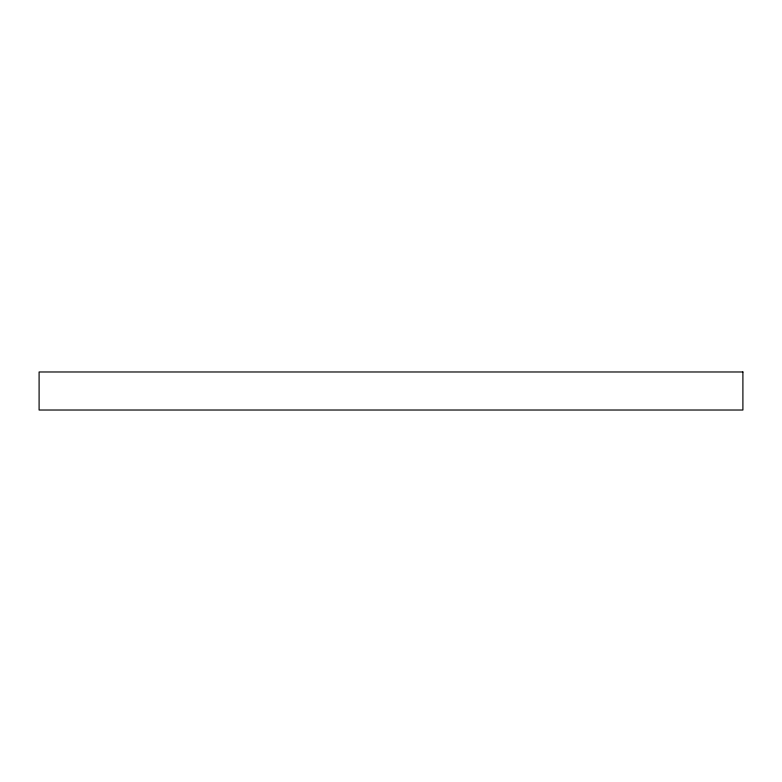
<?xml version="1.0" encoding="UTF-8"?>
<svg xmlns="http://www.w3.org/2000/svg" width="782" height="782" viewBox="0 0 782 782"><rect width="100%" height="100%" fill="white"/><g stroke="black" fill="none" stroke-linecap="round" stroke-linejoin="round"><path stroke-width="1.17" d="M742.9 371.978L39.1 371.978L39.1 410.022L742.9 410.022L742.9 371.978"/></g></svg>
